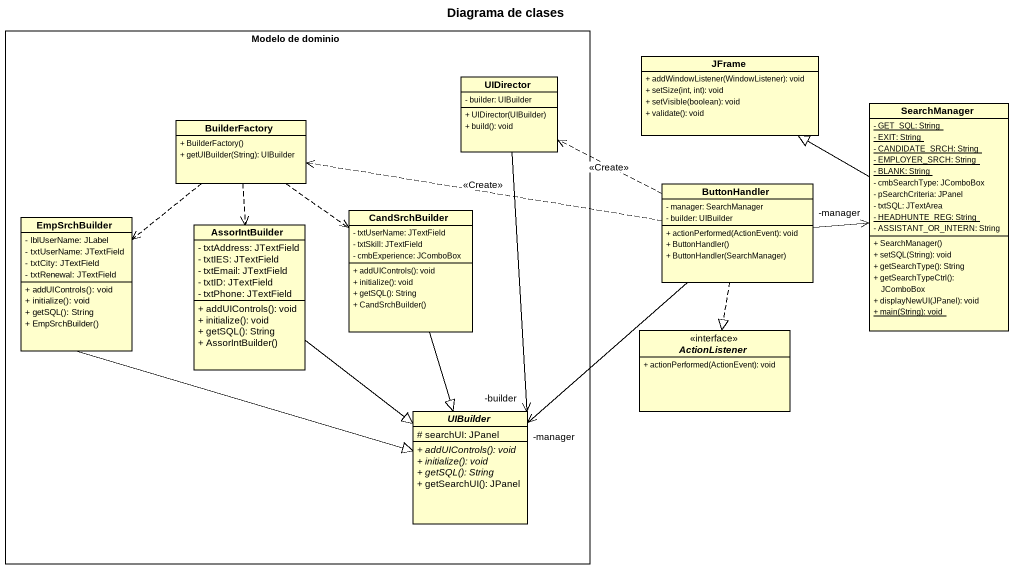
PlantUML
@startuml
title Diagrama de clases
hide circle
hide empty members
skinparam classAttributeIconSize 0
rectangle "Modelo de dominio" as Modelo_de_dominio {
  class UIDirector {
    - builder: UIBuilder
    + UIDirector(UIBuilder)
    + build(): void
  }
  class BuilderFactory {
    + BuilderFactory()
    + getUIBuilder(String): UIBuilder
  }
  class EmpSrchBuilder {
    - lblUserName: JLabel
    - txtUserName: JTextField
    - txtCity: JTextField
    - txtRenewal: JTextField
    + addUIControls(): void
    + initialize(): void
    + getSQL(): String
    + EmpSrchBuilder()
  }
  class AssorIntBuilder {
    - txtAddress: JTextField
    - txtIES: JTextField
    - txtEmail: JTextField
    - txtID: JTextField
    - txtPhone: JTextField
    + addUIControls(): void
    + initialize(): void
    + getSQL(): String
    + AssorIntBuilder()
  }
  class CandSrchBuilder {
    - txtUserName: JTextField
    - txtSkill: JTextField
    - cmbExperience: JComboBox
    + addUIControls(): void
    + initialize(): void
    + getSQL(): String
    + CandSrchBuilder()
  }
  abstract class UIBuilder {
    # searchUI: JPanel
    {abstract} + addUIControls(): void
    {abstract} + initialize(): void
    {abstract} + getSQL(): String
    + getSearchUI(): JPanel
  }
}
class JFrame {
  + addWindowListener(WindowListener): void
  + setSize(int, int): void
  + setVisible(boolean): void
  + validate(): void
}
class SearchManager {
  {static} - GET_SQL: String
  {static} - EXIT: String
  {static} - CANDIDATE_SRCH: String
  {static} - EMPLOYER_SRCH: String
  {static} - BLANK: String
  - cmbSearchType: JComboBox
  - pSearchCriteria: JPanel
  - txtSQL: JTextArea
  {static} - HEADHUNTE_REG: String
  - ASSISTANT_OR_INTERN: String
  + SearchManager()
  + setSQL(String): void
  + getSearchType(): String
  + getSearchTypeCtrl(): JComboBox
  + displayNewUI(JPanel): void
  {static} + main(String): void
}
class ButtonHandler {
  - manager: SearchManager
  - builder: UIBuilder
  + actionPerformed(ActionEvent): void
  + ButtonHandler()
  + ButtonHandler(SearchManager)
}
interface ActionListener {
  + actionPerformed(ActionEvent): void
}
UIDirector --> "-builder" UIBuilder
BuilderFactory ..> EmpSrchBuilder
BuilderFactory ..> AssorIntBuilder
BuilderFactory ..> CandSrchBuilder
SearchManager -left-|> JFrame
ButtonHandler .left.> UIDirector : <<Create>>
ButtonHandler .left.> BuilderFactory : <<Create>>
ButtonHandler -right-> "-manager" SearchManager
ButtonHandler ..|> ActionListener
ButtonHandler --> "-manager" UIBuilder
EmpSrchBuilder -right-|> UIBuilder
AssorIntBuilder --|> UIBuilder
CandSrchBuilder --|> UIBuilder
@enduml
